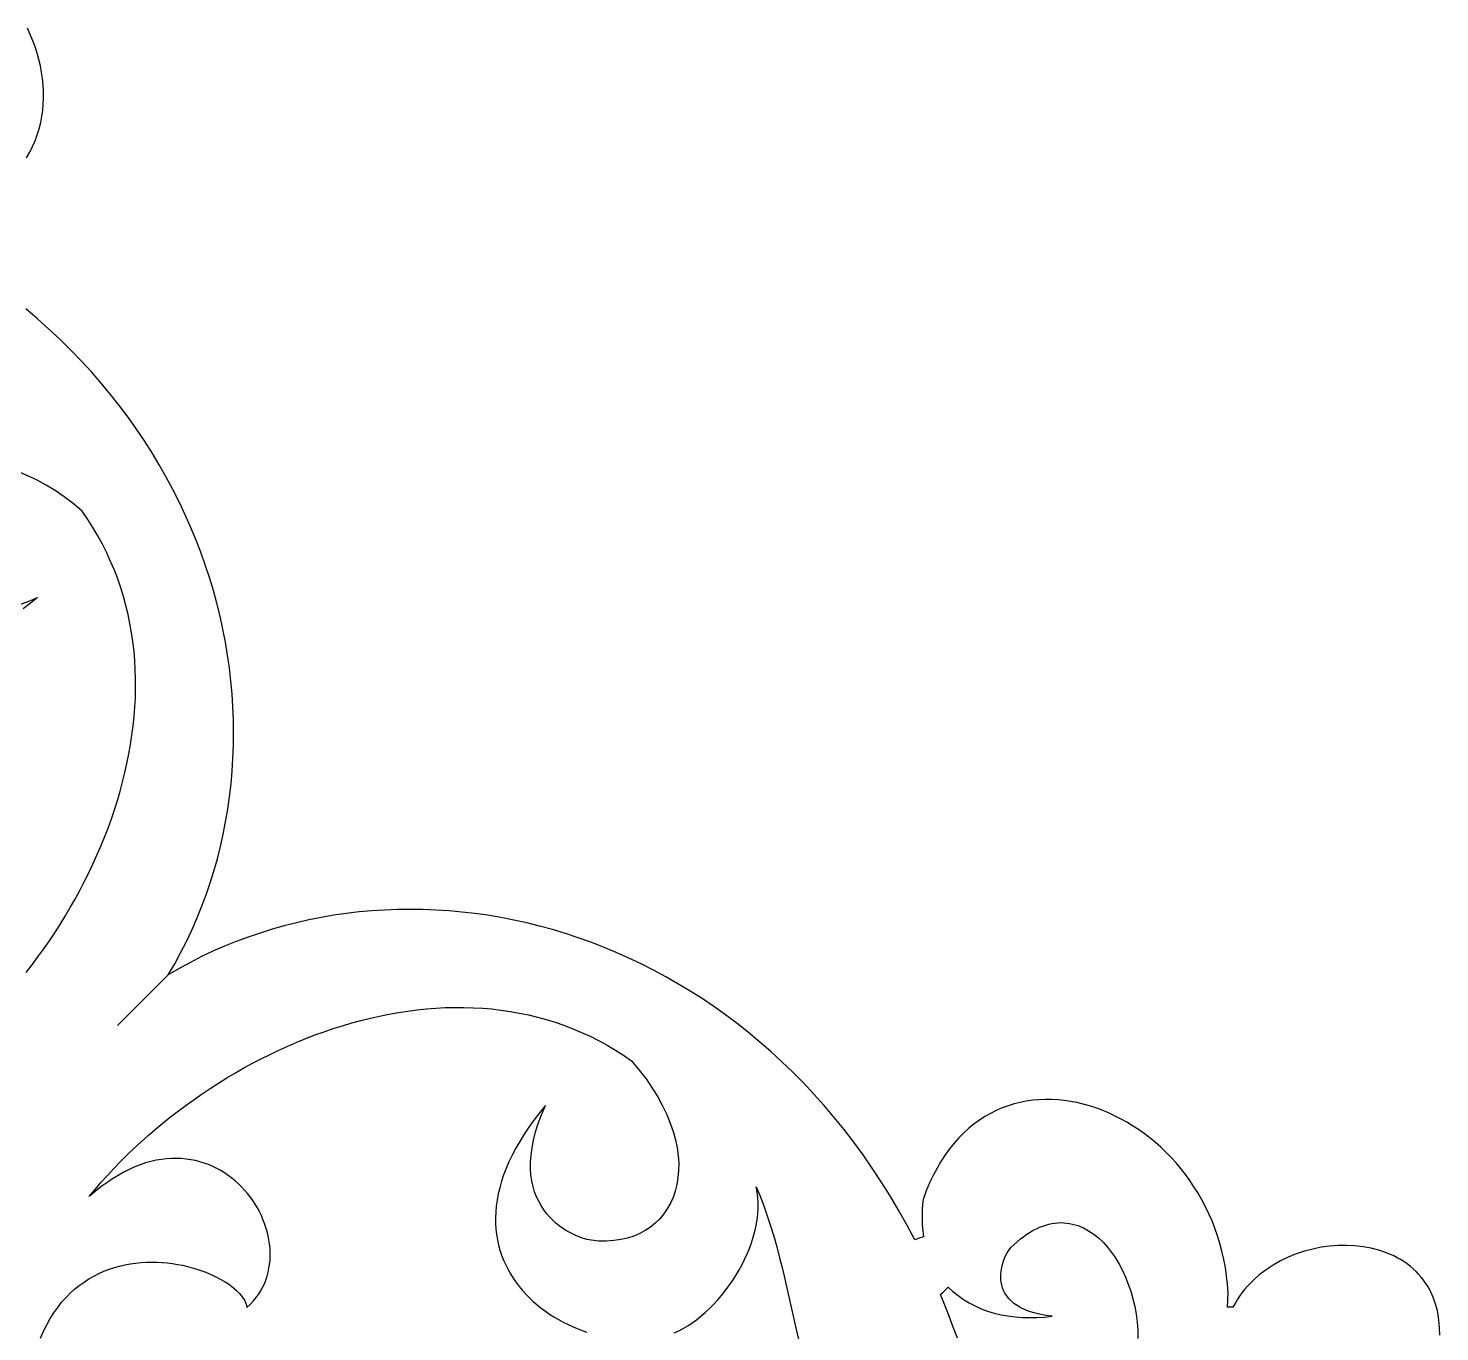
# Model space of a CAD drawing. Extents: x -212 to 212, y -212 to 212.
# Drawn here: x 54.7 to 158.5, y 38.6 to 134.5 of the extents above; entities that cross this region are included whole.
import ezdxf

# ---------------------------------------------------------------- set-up
doc = ezdxf.new("R2010")
doc.units = 0
doc.layers.add('PLAN_1', color=18, linetype='CONTINUOUS')

msp = doc.modelspace()

# ---------------------------------------------------------------- linework, layer by layer
at = {"layer": 'PLAN_1'}
for points in [[(54.54, 124.93), (54.78, 125.34), (54.98, 125.76), (55.17, 126.19), (55.33, 126.63), (55.47, 127.07), (55.58, 127.52), (55.67, 127.97), (55.73, 128.43), (55.77, 128.89), (55.79, 129.35), (55.79, 129.82), (55.77, 130.29), (55.72, 130.76), (55.65, 131.22), (55.56, 131.69), (55.45, 132.16), (55.32, 132.63), (55.17, 133.09), (55, 133.55), (54.81, 134.01), (54.61, 134.46)], [(158.54, 38.3), (158.53, 38.86), (158.48, 39.45), (158.43, 39.79), (158.36, 40.12), (158.28, 40.44), (158.18, 40.74), (158.08, 41.04), (157.96, 41.32), (157.82, 41.6), (157.68, 41.86), (157.52, 42.11), (157.35, 42.35), (157.17, 42.58), (156.98, 42.79), (156.79, 43), (156.58, 43.2), (156.36, 43.38), (156.13, 43.55), (155.9, 43.72), (155.66, 43.87), (155.41, 44.01), (155.15, 44.14), (154.62, 44.38), (154.06, 44.57), (153.48, 44.72), (152.89, 44.82), (152.29, 44.89), (151.67, 44.92), (151.05, 44.91), (150.43, 44.86), (149.81, 44.78), (149.19, 44.65), (148.58, 44.49), (147.98, 44.29), (147.39, 44.05), (146.83, 43.78), (146.28, 43.47), (145.76, 43.13), (145.26, 42.75), (144.8, 42.34), (144.58, 42.12), (144.37, 41.9), (144.17, 41.66), (143.98, 41.42), (143.8, 41.17), (143.63, 40.91), (143.47, 40.64), (143.32, 40.36), (143.12, 40.37), (142.91, 40.37), (142.97, 41.42), (142.92, 42.06), (142.85, 42.68), (142.76, 43.29), (142.65, 43.89), (142.51, 44.48), (142.36, 45.06), (142.18, 45.62), (141.99, 46.18), (141.78, 46.72), (141.55, 47.25), (141.3, 47.76), (141.03, 48.27), (140.75, 48.76), (140.45, 49.23), (140.14, 49.69), (139.82, 50.14), (139.48, 50.57), (139.13, 50.98), (138.76, 51.38), (138.39, 51.77), (138, 52.14), (137.61, 52.49), (137.2, 52.82), (136.79, 53.14), (136.36, 53.44), (135.93, 53.72), (135.5, 53.99), (135.05, 54.24), (134.61, 54.46), (134.15, 54.67), (133.7, 54.86), (133.23, 55.03), (132.77, 55.18), (132.3, 55.31), (131.84, 55.42), (131.37, 55.51), (130.9, 55.58), (130.43, 55.63), (129.96, 55.65), (129.49, 55.65), (129.03, 55.63), (128.57, 55.59), (128.11, 55.53), (127.66, 55.44), (127.21, 55.32), (126.77, 55.19), (126.33, 55.03), (125.9, 54.84), (125.48, 54.63), (125.07, 54.4), (124.67, 54.14), (124.27, 53.85), (123.89, 53.54), (123.51, 53.2), (123.15, 52.84), (122.8, 52.45), (122.46, 52.03), (122.14, 51.58), (121.83, 51.1), (121.54, 50.6), (121.26, 50.07), (121, 49.51), (120.75, 48.92), (120.52, 48.3), (120.48, 47.93), (120.45, 47.56), (120.44, 47.2), (120.44, 46.85), (120.45, 46.51), (120.47, 46.18), (120.55, 45.54), (120.23, 45.46), (119.91, 45.33), (119.32, 46.43), (118.71, 47.51), (118.09, 48.57), (117.44, 49.59), (116.78, 50.59), (116.1, 51.57), (115.41, 52.52), (114.7, 53.44), (113.97, 54.33), (113.23, 55.2), (112.47, 56.05), (111.71, 56.87), (110.92, 57.66), (110.13, 58.43), (109.32, 59.17), (108.5, 59.88), (107.67, 60.57), (106.83, 61.23), (105.98, 61.87), (105.12, 62.49), (104.25, 63.07), (103.37, 63.63), (102.48, 64.17), (101.58, 64.68), (100.68, 65.17), (99.77, 65.63), (98.85, 66.06), (97.93, 66.47), (97, 66.86), (96.07, 67.22), (95.13, 67.55), (94.19, 67.86), (93.25, 68.15), (92.3, 68.4), (91.35, 68.64), (90.4, 68.85), (89.45, 69.03), (88.49, 69.2), (87.54, 69.33), (86.58, 69.44), (85.63, 69.53), (84.67, 69.59), (83.72, 69.63), (82.77, 69.64), (81.83, 69.63), (80.88, 69.59), (79.94, 69.53), (79.01, 69.45), (78.07, 69.34), (77.15, 69.21), (76.23, 69.05), (75.31, 68.87), (74.4, 68.66), (73.5, 68.43), (72.61, 68.18), (71.72, 67.9), (70.84, 67.6), (69.97, 67.28), (69.11, 66.93), (68.26, 66.56), (67.42, 66.16), (66.6, 65.74), (65.78, 65.3), (64.97, 64.83), (61.23, 61.09), (64.97, 64.83), (65.44, 65.64), (65.88, 66.45), (66.3, 67.28), (66.7, 68.12), (67.07, 68.97), (67.42, 69.83), (67.75, 70.7), (68.05, 71.58), (68.32, 72.46), (68.58, 73.36), (68.81, 74.26), (69.01, 75.17), (69.19, 76.08), (69.35, 77.01), (69.48, 77.93), (69.59, 78.87), (69.67, 79.8), (69.73, 80.74), (69.77, 81.69), (69.78, 82.63), (69.77, 83.58), (69.73, 84.53), (69.67, 85.49), (69.58, 86.44), (69.47, 87.4), (69.34, 88.35), (69.18, 89.3), (68.99, 90.26), (68.78, 91.21), (68.55, 92.16), (68.29, 93.11), (68, 94.05), (67.69, 94.99), (67.36, 95.93), (67, 96.86), (66.61, 97.79), (66.2, 98.71), (65.77, 99.63), (65.31, 100.54), (64.82, 101.44), (64.31, 102.34), (63.78, 103.23), (63.21, 104.11), (62.63, 104.98), (62.01, 105.84), (61.38, 106.69), (60.71, 107.53), (60.02, 108.36), (59.31, 109.18), (58.57, 109.99), (57.8, 110.78), (57.01, 111.56), (56.19, 112.33), (55.35, 113.09), (54.48, 113.83)], [(54.52, 65), (54.96, 65.57), (55.38, 66.15), (55.8, 66.73), (56.22, 67.32), (56.62, 67.92), (57.01, 68.53), (57.39, 69.14), (57.75, 69.77), (58.11, 70.39), (58.46, 71.03), (58.79, 71.67), (59.12, 72.32), (59.43, 72.97), (59.72, 73.62), (60.01, 74.28), (60.28, 74.95), (60.54, 75.62), (60.78, 76.29), (61.01, 76.97), (61.23, 77.65), (61.43, 78.33), (61.61, 79.01), (61.78, 79.7), (61.93, 80.38), (62.07, 81.07), (62.19, 81.76), (62.3, 82.45), (62.39, 83.14), (62.46, 83.83), (62.51, 84.52), (62.55, 85.21), (62.56, 85.9), (62.56, 86.59), (62.54, 87.27), (62.5, 87.95), (62.45, 88.63), (62.37, 89.31), (62.27, 89.99), (62.15, 90.66), (62.01, 91.33), (61.85, 91.99), (61.67, 92.65), (61.47, 93.3), (61.25, 93.95), (61, 94.6), (60.73, 95.24), (60.44, 95.87), (60.13, 96.5), (59.79, 97.12), (59.43, 97.73), (59.04, 98.33), (58.63, 98.93), (57.96, 99.49), (57.3, 100), (56.64, 100.45), (55.98, 100.86), (55.33, 101.21), (54.69, 101.52), (54.06, 101.77)], [(54.02, 92.06), (54.67, 92.3), (55.35, 92.59), (54.81, 92.15), (54.28, 91.74)], [(55.57, 38.09), (55.79, 38.6), (56.03, 39.08), (56.28, 39.53), (56.55, 39.95), (56.83, 40.35), (57.12, 40.73), (57.43, 41.07), (57.75, 41.4), (58.08, 41.7), (58.42, 41.97), (58.77, 42.22), (59.12, 42.45), (59.49, 42.66), (59.86, 42.85), (60.23, 43.02), (60.61, 43.16), (61, 43.29), (61.39, 43.4), (61.78, 43.49), (62.17, 43.56), (62.57, 43.62), (62.96, 43.65), (63.36, 43.68), (63.75, 43.69), (64.14, 43.68), (64.53, 43.66), (64.91, 43.63), (65.29, 43.58), (65.66, 43.52), (66.02, 43.45), (66.38, 43.37), (67.07, 43.18), (67.73, 42.95), (68.33, 42.68), (68.89, 42.39), (69.15, 42.24), (69.39, 42.08), (69.61, 41.92), (69.82, 41.75), (70.01, 41.58), (70.18, 41.41), (70.33, 41.24), (70.46, 41.06), (70.57, 40.88), (70.65, 40.71), (70.72, 40.53), (70.76, 40.35), (71, 40.58), (71.22, 40.81), (71.42, 41.05), (71.6, 41.3), (71.76, 41.55), (71.91, 41.82), (72.04, 42.09), (72.15, 42.37), (72.24, 42.65), (72.32, 42.94), (72.38, 43.23), (72.43, 43.52), (72.46, 43.82), (72.47, 44.12), (72.47, 44.42), (72.46, 44.72), (72.42, 45.03), (72.38, 45.33), (72.32, 45.63), (72.25, 45.93), (72.16, 46.23), (72.06, 46.53), (71.94, 46.82), (71.82, 47.11), (71.68, 47.4), (71.53, 47.68), (71.36, 47.95), (71.18, 48.22), (71, 48.48), (70.8, 48.73), (70.59, 48.98), (70.37, 49.22), (70.14, 49.44), (69.89, 49.66), (69.64, 49.87), (69.38, 50.07), (69.11, 50.25), (68.83, 50.42), (68.54, 50.58), (68.24, 50.72), (67.94, 50.86), (67.62, 50.97), (67.3, 51.07), (66.97, 51.16), (66.63, 51.22), (66.29, 51.27), (65.93, 51.31), (65.58, 51.32), (65.21, 51.32), (64.84, 51.29), (64.46, 51.24), (64.08, 51.18), (63.69, 51.09), (63.3, 50.98), (62.9, 50.85), (62.5, 50.69), (62.1, 50.51), (61.69, 50.3), (61.27, 50.07), (60.86, 49.82), (60.44, 49.53), (60.01, 49.22), (59.59, 48.89), (59.16, 48.52), (59.59, 49.04), (60.04, 49.56), (60.5, 50.07), (60.97, 50.58), (61.46, 51.08), (61.95, 51.57), (62.46, 52.06), (62.97, 52.54), (63.5, 53.01), (64.04, 53.47), (64.59, 53.93), (65.14, 54.38), (65.71, 54.81), (66.29, 55.24), (66.87, 55.66), (67.46, 56.07), (68.06, 56.47), (68.67, 56.86), (69.29, 57.24), (69.91, 57.61), (70.54, 57.97), (71.17, 58.32), (71.81, 58.65), (72.46, 58.97), (73.11, 59.29), (73.76, 59.58), (74.43, 59.87), (75.09, 60.14), (75.76, 60.4), (76.43, 60.64), (77.11, 60.87), (77.79, 61.08), (78.47, 61.28), (79.15, 61.47), (79.84, 61.64), (80.52, 61.79), (81.21, 61.93), (81.9, 62.05), (82.59, 62.16), (83.28, 62.25), (83.97, 62.32), (84.66, 62.37), (85.35, 62.41), (86.04, 62.42), (86.73, 62.42), (87.41, 62.4), (88.09, 62.36), (88.77, 62.31), (89.45, 62.23), (90.13, 62.13), (90.8, 62.01), (91.47, 61.87), (92.13, 61.71), (92.79, 61.53), (93.44, 61.33), (94.09, 61.11), (94.74, 60.86), (95.38, 60.59), (96.01, 60.3), (96.64, 59.98), (97.26, 59.65), (97.87, 59.29), (98.47, 58.9), (99.07, 58.49), (99.63, 57.82), (100.14, 57.16), (100.59, 56.49), (101, 55.84), (101.35, 55.19), (101.66, 54.55), (101.91, 53.92), (102.13, 53.3), (102.29, 52.69), (102.41, 52.1), (102.49, 51.52), (102.53, 50.96), (102.52, 50.42), (102.48, 49.9), (102.39, 49.39), (102.27, 48.91), (102.12, 48.45), (101.92, 48.02), (101.69, 47.61), (101.43, 47.23), (101.14, 46.88), (100.81, 46.56), (100.46, 46.27), (100.07, 46.01), (99.66, 45.79), (99.22, 45.6), (98.76, 45.45), (98.27, 45.34), (97.75, 45.27), (97.22, 45.23), (96.66, 45.24), (96.08, 45.29), (95.77, 45.35), (95.39, 45.47), (94.95, 45.64), (94.48, 45.88), (94.23, 46.02), (93.99, 46.18), (93.74, 46.36), (93.5, 46.56), (93.26, 46.77), (93.03, 47.01), (92.81, 47.26), (92.6, 47.54), (92.41, 47.84), (92.23, 48.16), (92.07, 48.5), (91.93, 48.86), (91.81, 49.25), (91.72, 49.66), (91.66, 50.1), (91.63, 50.56), (91.63, 51.05), (91.67, 51.56), (91.74, 52.1), (91.85, 52.66), (92, 53.26), (92.2, 53.88), (92.44, 54.53), (92.73, 55.21), (92.29, 54.67), (91.88, 54.14), (91.5, 53.61), (91.15, 53.09), (90.83, 52.57), (90.54, 52.06), (90.28, 51.56), (90.04, 51.07), (89.83, 50.58), (89.65, 50.1), (89.49, 49.63), (89.36, 49.16), (89.25, 48.7), (89.17, 48.25), (89.11, 47.81), (89.07, 47.37), (89.05, 46.95), (89.06, 46.53), (89.08, 46.12), (89.13, 45.72), (89.2, 45.32), (89.28, 44.94), (89.38, 44.56), (89.5, 44.2), (89.64, 43.84), (89.8, 43.49), (89.97, 43.15), (90.15, 42.82), (90.35, 42.5), (90.57, 42.19), (90.8, 41.89), (91.04, 41.6), (91.29, 41.32), (91.56, 41.05), (91.83, 40.79), (92.12, 40.55), (92.41, 40.31), (92.72, 40.08), (93.03, 39.86), (93.35, 39.66), (93.68, 39.46), (94.02, 39.28), (94.36, 39.11), (94.71, 38.95), (95.06, 38.8), (95.42, 38.66), (95.78, 38.54)], [(102.21, 38.49), (102.54, 38.64), (102.87, 38.81), (103.2, 39), (103.53, 39.22), (103.85, 39.45), (104.17, 39.71), (104.49, 39.98), (104.8, 40.27), (105.1, 40.58), (105.4, 40.9), (105.68, 41.23), (105.96, 41.58), (106.23, 41.94), (106.48, 42.31), (106.73, 42.69), (106.96, 43.08), (107.18, 43.47), (107.38, 43.88), (107.57, 44.29), (107.74, 44.7), (107.89, 45.11), (108.02, 45.53), (108.14, 45.95), (108.23, 46.37), (108.3, 46.79), (108.35, 47.21), (108.38, 47.62), (108.38, 48.03), (108.36, 48.43), (108.31, 48.83), (108.24, 49.22), (108.52, 48.53), (108.79, 47.82), (109.05, 47.1), (109.29, 46.35), (109.53, 45.59), (109.75, 44.8), (109.96, 44), (110.16, 43.19), (111.2, 38.64), (111.7, 36.49)], [(123.04, 38.08), (122.74, 38.9), (122.44, 39.72), (122.12, 40.52), (121.79, 41.31), (121.98, 41.46), (122.15, 41.62), (122.36, 41.85), (122.71, 41.52), (123.09, 41.22), (123.48, 40.94), (123.9, 40.69), (124.34, 40.46), (124.79, 40.26), (125.26, 40.09), (125.75, 39.94), (126.25, 39.82), (126.76, 39.73), (127.28, 39.66), (127.82, 39.62), (128.36, 39.6), (128.91, 39.61), (129.46, 39.64), (130.02, 39.7), (129.54, 39.77), (129.09, 39.85), (128.69, 39.95), (128.33, 40.06), (127.99, 40.19), (127.7, 40.33), (127.43, 40.49), (127.2, 40.65), (126.99, 40.83), (126.82, 41.01), (126.67, 41.2), (126.54, 41.39), (126.44, 41.59), (126.36, 41.8), (126.3, 42), (126.26, 42.21), (126.23, 42.42), (126.23, 42.63), (126.23, 42.83), (126.25, 43.03), (126.33, 43.42), (126.43, 43.78), (126.56, 44.1), (126.7, 44.37), (126.84, 44.59), (126.97, 44.75), (127.45, 45.19), (127.68, 45.39), (127.92, 45.57), (128.16, 45.74), (128.39, 45.89), (128.62, 46.03), (128.86, 46.14), (129.09, 46.25), (129.32, 46.34), (129.55, 46.41), (129.77, 46.48), (130, 46.52), (130.22, 46.56), (130.44, 46.58), (130.66, 46.59), (130.88, 46.58), (131.09, 46.56), (131.3, 46.53), (131.51, 46.49), (131.92, 46.37), (132.32, 46.21), (132.7, 46), (133.07, 45.75), (133.43, 45.47), (133.77, 45.15), (134.09, 44.79), (134.39, 44.4), (134.68, 43.99), (134.95, 43.54), (135.2, 43.07), (135.42, 42.58), (135.62, 42.07), (135.8, 41.54), (135.96, 40.99), (136.09, 40.42), (136.19, 39.85), (136.26, 39.26), (136.31, 38.67), (136.33, 38.07)]]:
    msp.add_lwpolyline(points, dxfattribs=at)

doc.saveas('drawing.dxf')
